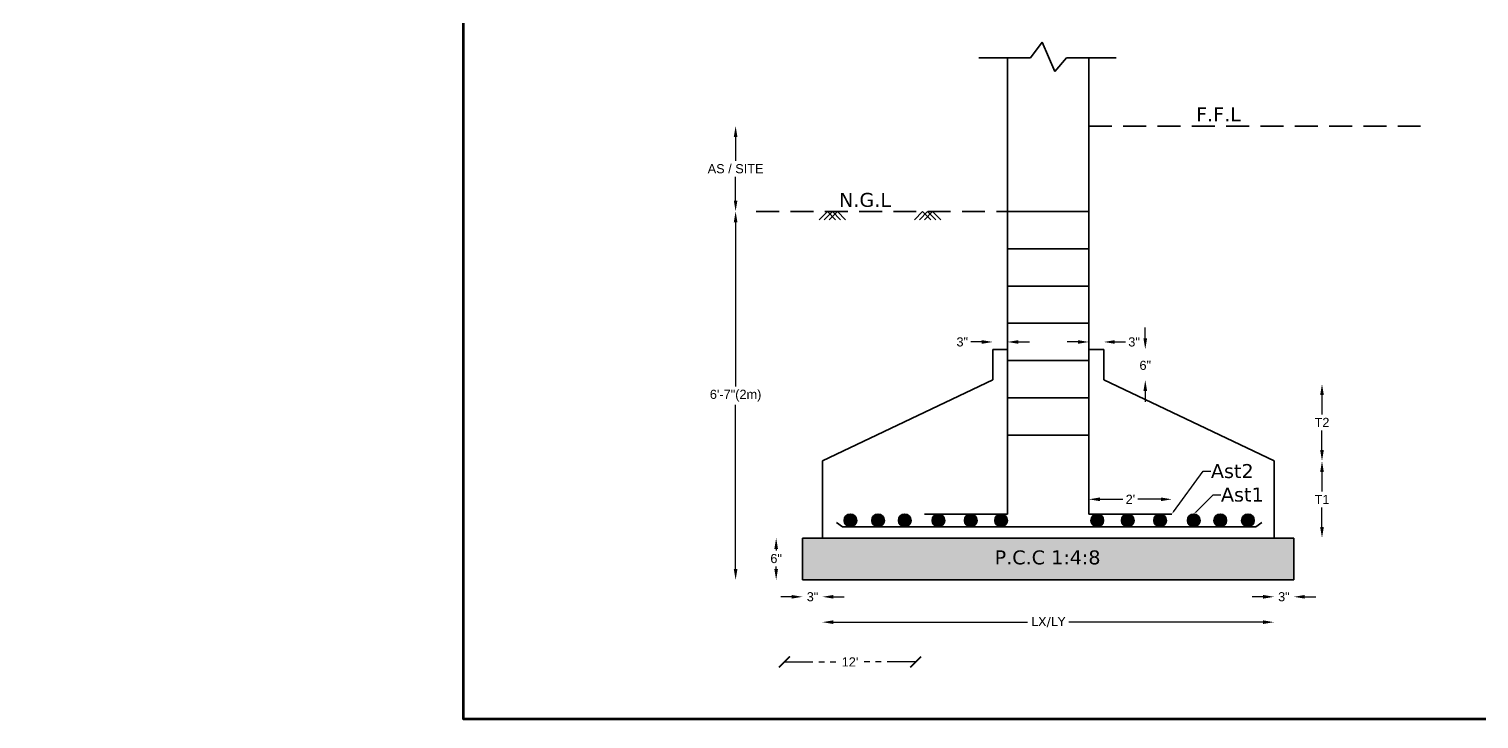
# Model space of a CAD drawing. Header units: feet. Extents: x -5357 to 123217, y -97269 to -8247.
# Drawn here: x 19810 to 21401, y -49561 to -48804 of the extents above; entities that cross this region are included whole.
import ezdxf
from ezdxf import colors
from ezdxf.entities.mleader import LeaderData, LeaderLine
from ezdxf.math import Vec2, Vec3

# ---------------------------------------------------------------- set-up
doc = ezdxf.new("R2010")
doc.units = ezdxf.units.FT
doc.header["$LTSCALE"] = 50.2
doc.header["$MEASUREMENT"] = 0
doc.header["$PDMODE"] = 3
doc.linetypes.add('DASHED', pattern=[0.75, 0.5, -0.25])
doc.linetypes.add('PHANTOM2', pattern=[1.25, 0.625, -0.125, 0.125, -0.125, 0.125, -0.125])
doc.layers.get('0').update_dxf_attribs({"lineweight": 35})
for name, color, linetype, lineweight in [('drg seal', 250, 'Continuous', 120), ('sTR fOOTING', 6, 'Continuous', 35), ('Str LBL', 3, 'Continuous', 35)]:
    doc.layers.add(name, color=color, linetype=linetype, lineweight=lineweight)
doc.layers.add('drg seal txt', color=7, linetype='Continuous')
doc.layers.add('Str grid', color=7, linetype='Continuous', true_color=0x17d337)
doc.styles.add('BOLD', font='arial.ttf')
doc.styles.get("Standard").update_dxf_attribs({"font": 'arial.ttf'})
doc.dimstyles.new('Copy of Standard', dxfattribs={"dimscale": 40, "dimtxt": 0.25, "dimasz": 0.3, "dimexe": 0.18, "dimexo": 5, "dimgap": 0.09, "dimtad": 0, "dimtih": 1, "dimtoh": 1, "dimdec": 0, "dimzin": 0, "dimdsep": 46, "dimlunit": 4, "dimtxsty": 'Standard', "dimcen": 0.2, "dimse1": 1, "dimse2": 1, "dimadec": 0, "dimazin": 0, "dimtfac": 1, "dimtdec": 0, "dimtofl": 0, "dimtmove": 0, "dimatfit": 3, "dimfxl": 1, "dimtolj": 1, "dimtzin": 0, "dimarcsym": 0})
pattern_1 = [(45, (-58427.90642, 38786.1874), (-0.1654629868, 0.1654629868), [])]
pattern_2 = [(45, (-58593.26183, 38786.1874), (-0.1654629868, 0.1654629868), [])]
pattern_3 = [(45, (-58496.77827, 38786.1874), (-0.1654629868, 0.1654629868), [])]
pattern_4 = [(45, (-58461.26852, 38786.1874), (-0.1654629868, 0.1654629868), [])]
pattern_5 = [(45, (-58533.68955, 38786.1874), (-0.1654629868, 0.1654629868), [])]
pattern_6 = [(45, (-58562.89166, 38786.1874), (-0.1654629868, 0.1654629868), [])]

# ---------------------------------------------------------------- blocks, each defined once
blk = doc.blocks.new('*D575')
at = {"layer": 'Defpoints', "color": 0, "linetype": 'Continuous', "transparency": 16777216}
for p in [(20680.5, -49362.2), (21176.1, -49362.2), (21176.1, -49454.4)]:
    blk.add_point(p, dxfattribs=at)
at = {"layer": 'sTR fOOTING', "color": 0, "linetype": 'Continuous', "lineweight": -2, "transparency": 16777216}
for p, q in [((20692.5, -49454.4), (20905.7, -49454.4)), ((21164.1, -49454.4), (20950.9, -49454.4))]:
    blk.add_line(p, q, dxfattribs=at)
at = {"layer": 'sTR fOOTING', "color": 0, "linetype": 'Continuous', "transparency": 16777216}
for points in [[(20692.5, -49452.4), (20692.5, -49456.4), (20680.5, -49454.4)], [(21164.1, -49452.4), (21164.1, -49456.4), (21176.1, -49454.4)]]:
    blk.add_solid(points, dxfattribs=at)
at = {"layer": 'sTR fOOTING', "color": 0, "linetype": 'Continuous', "transparency": 16777216, "insert": (20928.3, -49454.4), "char_height": 10, "attachment_point": 5}
blk.add_mtext('\\A1;{\\fVerdana|b0|i0|c0|p34;\\C0;LX/LY}', dxfattribs=at)
blk = doc.blocks.new('*D576')
at = {"layer": 'Defpoints', "color": 0, "linetype": 'Continuous', "transparency": 16777216}
for p in [(21176.1, -49362.2), (21197.8, -49362.2), (21197.8, -49426.6)]:
    blk.add_point(p, dxfattribs=at)
at = {"layer": 'sTR fOOTING', "color": 0, "linetype": 'Continuous', "lineweight": -2, "transparency": 16777216}
for p, q in [((21164.1, -49426.6), (21152.1, -49426.6)), ((21209.8, -49426.6), (21221.8, -49426.6))]:
    blk.add_line(p, q, dxfattribs=at)
at = {"layer": 'sTR fOOTING', "color": 0, "linetype": 'Continuous', "transparency": 16777216}
for points in [[(21164.1, -49424.6), (21164.1, -49428.6), (21176.1, -49426.6)], [(21209.8, -49424.6), (21209.8, -49428.6), (21197.8, -49426.6)]]:
    blk.add_solid(points, dxfattribs=at)
at = {"layer": 'sTR fOOTING', "color": 0, "linetype": 'Continuous', "transparency": 16777216, "insert": (21186.9, -49426.6), "char_height": 10, "attachment_point": 5, "style": 'BOLD'}
blk.add_mtext('\\A1;3"', dxfattribs=at)
blk = doc.blocks.new('*D577')
at = {"layer": 'Defpoints', "color": 0, "linetype": 'Continuous', "transparency": 16777216}
for p in [(20658.8, -49362.2), (20680.5, -49362.2), (20680.5, -49426.6)]:
    blk.add_point(p, dxfattribs=at)
at = {"layer": 'sTR fOOTING', "color": 0, "linetype": 'Continuous', "lineweight": -2, "transparency": 16777216}
for p, q in [((20646.8, -49426.6), (20634.8, -49426.6)), ((20692.5, -49426.6), (20704.5, -49426.6))]:
    blk.add_line(p, q, dxfattribs=at)
at = {"layer": 'sTR fOOTING', "color": 0, "linetype": 'Continuous', "transparency": 16777216}
for points in [[(20646.8, -49424.6), (20646.8, -49428.6), (20658.8, -49426.6)], [(20692.5, -49424.6), (20692.5, -49428.6), (20680.5, -49426.6)]]:
    blk.add_solid(points, dxfattribs=at)
at = {"layer": 'sTR fOOTING', "color": 0, "linetype": 'Continuous', "transparency": 16777216, "insert": (20669.7, -49426.6), "char_height": 10, "attachment_point": 5, "style": 'BOLD'}
blk.add_mtext('\\A1;3"', dxfattribs=at)
blk = doc.blocks.new('*D578')
at = {"layer": 'Defpoints', "color": 0, "linetype": 'Continuous', "transparency": 16777216}
for p in [(20629.8, -49362.2), (20658.8, -49362.2), (20658.8, -49408.1)]:
    blk.add_point(p, dxfattribs=at)
at = {"layer": 'sTR fOOTING', "color": 0, "linetype": 'Continuous', "lineweight": -2, "transparency": 16777216}
for p, q in [((20629.8, -49374.2), (20629.8, -49376)), ((20629.8, -49396.1), (20629.8, -49393.4))]:
    blk.add_line(p, q, dxfattribs=at)
at = {"layer": 'sTR fOOTING', "color": 0, "linetype": 'Continuous', "transparency": 16777216}
for points in [[(20627.8, -49374.2), (20631.8, -49374.2), (20629.8, -49362.2)], [(20627.8, -49396.1), (20631.8, -49396.1), (20629.8, -49408.1)]]:
    blk.add_solid(points, dxfattribs=at)
at = {"layer": 'sTR fOOTING', "color": 0, "linetype": 'Continuous', "transparency": 16777216, "insert": (20629.8, -49384.7), "char_height": 10, "attachment_point": 5, "style": 'BOLD'}
blk.add_mtext('\\A1;6"', dxfattribs=at)
blk = doc.blocks.new('*D579')
at = {"layer": 'Defpoints', "color": 0, "linetype": 'Continuous', "transparency": 16777216}
for p in [(20973, -49319.7), (20973, -49335.9), (21064, -49335.9)]:
    blk.add_point(p, dxfattribs=at)
at = {"layer": 'sTR fOOTING', "color": 0, "linetype": 'Continuous', "lineweight": -2, "transparency": 16777216}
for p, q in [((20985, -49319.7), (21010.2, -49319.7)), ((21052, -49319.7), (21026.8, -49319.7))]:
    blk.add_line(p, q, dxfattribs=at)
at = {"layer": 'sTR fOOTING', "color": 0, "linetype": 'Continuous', "transparency": 16777216}
for points in [[(20985, -49317.7), (20985, -49321.7), (20973, -49319.7)], [(21052, -49317.7), (21052, -49321.7), (21064, -49319.7)]]:
    blk.add_solid(points, dxfattribs=at)
at = {"layer": 'sTR fOOTING', "color": 0, "linetype": 'Continuous', "transparency": 16777216, "insert": (21018.5, -49319.7), "char_height": 10, "attachment_point": 5, "style": 'BOLD'}
blk.add_mtext("\\A1;2'", dxfattribs=at)
blk = doc.blocks.new('*D580')
at = {"layer": 'Defpoints', "color": 0, "linetype": 'Continuous', "transparency": 16777216}
for p in [(20973, -49155.3), (20989.2, -49147.2), (20989.2, -49155.3)]:
    blk.add_point(p, dxfattribs=at)
at = {"layer": 'sTR fOOTING', "color": 0, "linetype": 'Continuous', "lineweight": -2, "transparency": 16777216}
for p, q in [((20961, -49147.2), (20949, -49147.2)), ((21001.2, -49147.2), (21013.2, -49147.2))]:
    blk.add_line(p, q, dxfattribs=at)
at = {"layer": 'sTR fOOTING', "color": 0, "linetype": 'Continuous', "transparency": 16777216}
for points in [[(20961, -49145.2), (20961, -49149.2), (20973, -49147.2)], [(21001.2, -49145.2), (21001.2, -49149.2), (20989.2, -49147.2)]]:
    blk.add_solid(points, dxfattribs=at)
at = {"layer": 'sTR fOOTING', "color": 0, "linetype": 'Continuous', "transparency": 16777216, "insert": (21022.5, -49147.2), "char_height": 10, "attachment_point": 5, "style": 'BOLD'}
blk.add_mtext('\\A1;3"', dxfattribs=at)
blk = doc.blocks.new('*D581')
at = {"layer": 'Defpoints', "color": 0, "linetype": 'Continuous', "transparency": 16777216}
for p in [(20867.4, -49147.2), (20867.4, -49155.3), (20883.6, -49155.3)]:
    blk.add_point(p, dxfattribs=at)
at = {"layer": 'sTR fOOTING', "color": 0, "linetype": 'Continuous', "lineweight": -2, "transparency": 16777216}
for p, q in [((20855.4, -49147.2), (20843.4, -49147.2)), ((20895.6, -49147.2), (20907.6, -49147.2))]:
    blk.add_line(p, q, dxfattribs=at)
at = {"layer": 'sTR fOOTING', "color": 0, "linetype": 'Continuous', "transparency": 16777216}
for points in [[(20855.4, -49145.2), (20855.4, -49149.2), (20867.4, -49147.2)], [(20895.6, -49145.2), (20895.6, -49149.2), (20883.6, -49147.2)]]:
    blk.add_solid(points, dxfattribs=at)
at = {"layer": 'sTR fOOTING', "color": 0, "linetype": 'Continuous', "transparency": 16777216, "insert": (20834, -49147.2), "char_height": 10, "attachment_point": 5, "style": 'BOLD'}
blk.add_mtext('\\A1;3"', dxfattribs=at)
blk = doc.blocks.new('*D582')
at = {"layer": 'Defpoints', "color": 0, "linetype": 'Continuous', "transparency": 16777216}
for p in [(21176.1, -49277.7), (21228.7, -49277.7), (21176.1, -49362.2)]:
    blk.add_point(p, dxfattribs=at)
at = {"layer": 'sTR fOOTING', "color": 0, "linetype": 'Continuous', "lineweight": -2, "transparency": 16777216}
for p, q in [((21228.7, -49289.7), (21228.7, -49311.3)), ((21228.7, -49350.2), (21228.7, -49328.6))]:
    blk.add_line(p, q, dxfattribs=at)
at = {"layer": 'sTR fOOTING', "color": 0, "linetype": 'Continuous', "transparency": 16777216}
for points in [[(21226.7, -49289.7), (21230.7, -49289.7), (21228.7, -49277.7)], [(21226.7, -49350.2), (21230.7, -49350.2), (21228.7, -49362.2)]]:
    blk.add_solid(points, dxfattribs=at)
at = {"layer": 'sTR fOOTING', "color": 0, "linetype": 'Continuous', "transparency": 16777216, "insert": (21228.7, -49319.9), "char_height": 10, "attachment_point": 5, "style": 'BOLD'}
blk.add_mtext('\\A1;T1', dxfattribs=at)
blk = doc.blocks.new('*D583')
at = {"layer": 'Defpoints', "color": 0, "linetype": 'Continuous', "transparency": 16777216}
for p in [(21176.1, -49193.2), (21228.7, -49193.2), (21176.1, -49277.7)]:
    blk.add_point(p, dxfattribs=at)
at = {"layer": 'sTR fOOTING', "color": 0, "linetype": 'Continuous', "lineweight": -2, "transparency": 16777216}
for p, q in [((21228.7, -49205.2), (21228.7, -49226.8)), ((21228.7, -49265.7), (21228.7, -49244.1))]:
    blk.add_line(p, q, dxfattribs=at)
at = {"layer": 'sTR fOOTING', "color": 0, "linetype": 'Continuous', "transparency": 16777216}
for points in [[(21226.7, -49205.2), (21230.7, -49205.2), (21228.7, -49193.2)], [(21226.7, -49265.7), (21230.7, -49265.7), (21228.7, -49277.7)]]:
    blk.add_solid(points, dxfattribs=at)
at = {"layer": 'sTR fOOTING', "color": 0, "linetype": 'Continuous', "transparency": 16777216, "insert": (21228.7, -49235.4), "char_height": 10, "attachment_point": 5, "style": 'BOLD'}
blk.add_mtext('\\A1;T2', dxfattribs=at)
blk = doc.blocks.new('*D584')
at = {"layer": 'Defpoints', "color": 0, "linetype": 'Continuous', "transparency": 16777216}
for p in [(20989.2, -49155.3), (20989.2, -49188.8), (21034.8, -49188.8)]:
    blk.add_point(p, dxfattribs=at)
at = {"layer": 'sTR fOOTING', "color": 0, "linetype": 'Continuous', "lineweight": -2, "transparency": 16777216}
for p, q in [((21034.8, -49143.3), (21034.8, -49131.3)), ((21034.8, -49200.8), (21034.8, -49212.8))]:
    blk.add_line(p, q, dxfattribs=at)
at = {"layer": 'sTR fOOTING', "color": 0, "linetype": 'Continuous', "transparency": 16777216}
for points in [[(21032.8, -49143.3), (21036.8, -49143.3), (21034.8, -49155.3)], [(21032.8, -49200.8), (21036.8, -49200.8), (21034.8, -49188.8)]]:
    blk.add_solid(points, dxfattribs=at)
at = {"layer": 'sTR fOOTING', "color": 0, "linetype": 'Continuous', "transparency": 16777216, "insert": (21034.8, -49172.9), "char_height": 10, "attachment_point": 5}
blk.add_mtext('\\A1;6"', dxfattribs=at)
blk = doc.blocks.new('*D585')
at = {"layer": 'Defpoints', "color": 0, "linetype": 'Continuous', "transparency": 16777216}
for p in [(20585.3, -49004.1), (20658.8, -49004.1), (20658.8, -49408.1)]:
    blk.add_point(p, dxfattribs=at)
at = {"layer": 'sTR fOOTING', "color": 0, "linetype": 'Continuous', "lineweight": -2, "transparency": 16777216}
for p, q in [((20585.3, -49016.1), (20585.3, -49195.9)), ((20585.3, -49396.1), (20585.3, -49216.2))]:
    blk.add_line(p, q, dxfattribs=at)
at = {"layer": 'sTR fOOTING', "color": 0, "linetype": 'Continuous', "transparency": 16777216}
for points in [[(20583.3, -49016.1), (20587.3, -49016.1), (20585.3, -49004.1)], [(20583.3, -49396.1), (20587.3, -49396.1), (20585.3, -49408.1)]]:
    blk.add_solid(points, dxfattribs=at)
at = {"layer": 'sTR fOOTING', "color": 0, "linetype": 'Continuous', "transparency": 16777216, "insert": (20585.3, -49206.1), "char_height": 10, "attachment_point": 5, "style": 'BOLD'}
blk.add_mtext('\\A1;6\'-7"(2m)', dxfattribs=at)
blk = doc.blocks.new('*D586')
at = {"layer": 'Defpoints', "color": 0, "linetype": 'Continuous', "transparency": 16777216}
for p in [(20585.3, -48910.4), (20973, -48910.4), (20607.9, -49004.1)]:
    blk.add_point(p, dxfattribs=at)
at = {"layer": 'sTR fOOTING', "color": 0, "linetype": 'Continuous', "lineweight": -2, "transparency": 16777216}
for p, q in [((20585.3, -48922.4), (20585.3, -48948.5)), ((20585.3, -48992.1), (20585.3, -48966))]:
    blk.add_line(p, q, dxfattribs=at)
at = {"layer": 'sTR fOOTING', "color": 0, "linetype": 'Continuous', "transparency": 16777216}
for points in [[(20583.3, -48922.4), (20587.3, -48922.4), (20585.3, -48910.4)], [(20583.3, -48992.1), (20587.3, -48992.1), (20585.3, -49004.1)]]:
    blk.add_solid(points, dxfattribs=at)
at = {"layer": 'sTR fOOTING', "color": 0, "linetype": 'Continuous', "transparency": 16777216, "insert": (20585.3, -48957.3), "char_height": 10, "attachment_point": 5}
blk.add_mtext('\\A1;AS / SITE', dxfattribs=at)
blk = doc.blocks.new('_ArchTick')
at = {"color": 0, "linetype": 'ByBlock', "const_width": 0.15}
blk.add_lwpolyline([(-0.5, -0.5), (0.5, 0.5)], dxfattribs=at)
blk = doc.blocks.new('*D656')
at = {"layer": 'Defpoints', "color": 0, "linetype": 'PHANTOM2', "transparency": 16777216}
for p in [(20638.8, -49498), (20782.8, -49498), (20782.8, -49498)]:
    blk.add_point(p, dxfattribs=at)
at = {"layer": 'Str grid', "color": 0, "linetype": 'PHANTOM2', "lineweight": -2, "transparency": 16777216}
for p, q in [((20638.8, -49498), (20699.2, -49498)), ((20782.8, -49498), (20722.4, -49498))]:
    blk.add_line(p, q, dxfattribs=at)
at = {"layer": 'Str grid', "color": 0, "linetype": 'PHANTOM2', "lineweight": -2, "transparency": 16777216, "xscale": 12, "yscale": 12, "zscale": 12, "rotation": 180}
blk.add_blockref('_ArchTick', (20638.8, -49498), dxfattribs=at)
at = {"layer": 'Str grid', "color": 0, "linetype": 'PHANTOM2', "lineweight": -2, "transparency": 16777216, "xscale": 12, "yscale": 12, "zscale": 12}
blk.add_blockref('_ArchTick', (20782.8, -49498), dxfattribs=at)
at = {"layer": 'Str grid', "color": 0, "linetype": 'PHANTOM2', "transparency": 16777216, "insert": (20710.8, -49498), "char_height": 10, "attachment_point": 5}
blk.add_mtext("\\A1;12'", dxfattribs=at)
blk = doc.blocks.new('*D657')
at = {"layer": 'Defpoints', "color": 0, "linetype": 'PHANTOM2', "transparency": 16777216}
for p in [(20782.8, -47804.6), (20926.8, -47804.6), (20926.8, -49498)]:
    blk.add_point(p, dxfattribs=at)
at = {"layer": 'Str grid', "color": 0, "linetype": 'PHANTOM2', "lineweight": -2, "transparency": 16777216}
for p, q in [((20782.8, -47804.6), (20843.2, -47804.6)), ((20926.8, -47804.6), (20866.4, -47804.6))]:
    blk.add_line(p, q, dxfattribs=at)
at = {"layer": 'Str grid', "color": 0, "linetype": 'PHANTOM2', "lineweight": -2, "transparency": 16777216, "xscale": 12, "yscale": 12, "zscale": 12, "rotation": 180}
blk.add_blockref('_ArchTick', (20782.8, -47804.6), dxfattribs=at)
at = {"layer": 'Str grid', "color": 0, "linetype": 'PHANTOM2', "lineweight": -2, "transparency": 16777216, "xscale": 12, "yscale": 12, "zscale": 12}
blk.add_blockref('_ArchTick', (20926.8, -47804.6), dxfattribs=at)
at = {"layer": 'Str grid', "color": 0, "linetype": 'PHANTOM2', "transparency": 16777216, "insert": (20854.8, -47804.6), "char_height": 10, "attachment_point": 5}
blk.add_mtext("\\A1;12'", dxfattribs=at)
blk = doc.blocks.new('*D658')
at = {"layer": 'Defpoints', "color": 0, "linetype": 'PHANTOM2', "transparency": 16777216}
for p in [(20926.8, -47804.6), (21070.8, -47804.6), (21070.8, -49498)]:
    blk.add_point(p, dxfattribs=at)
at = {"layer": 'Str grid', "color": 0, "linetype": 'PHANTOM2', "lineweight": -2, "transparency": 16777216}
for p, q in [((20926.8, -47804.6), (20987.2, -47804.6)), ((21070.8, -47804.6), (21010.4, -47804.6))]:
    blk.add_line(p, q, dxfattribs=at)
at = {"layer": 'Str grid', "color": 0, "linetype": 'PHANTOM2', "lineweight": -2, "transparency": 16777216, "xscale": 12, "yscale": 12, "zscale": 12, "rotation": 180}
blk.add_blockref('_ArchTick', (20926.8, -47804.6), dxfattribs=at)
at = {"layer": 'Str grid', "color": 0, "linetype": 'PHANTOM2', "lineweight": -2, "transparency": 16777216, "xscale": 12, "yscale": 12, "zscale": 12}
blk.add_blockref('_ArchTick', (21070.8, -47804.6), dxfattribs=at)
at = {"layer": 'Str grid', "color": 0, "linetype": 'PHANTOM2', "transparency": 16777216, "insert": (20998.8, -47804.6), "char_height": 10, "attachment_point": 5}
blk.add_mtext("\\A1;12'", dxfattribs=at)
blk = doc.blocks.new('*D659')
at = {"layer": 'Defpoints', "color": 0, "linetype": 'PHANTOM2', "transparency": 16777216}
for p in [(21070.8, -47804.6), (21214.8, -47804.6), (21214.8, -49498)]:
    blk.add_point(p, dxfattribs=at)
at = {"layer": 'Str grid', "color": 0, "linetype": 'PHANTOM2', "lineweight": -2, "transparency": 16777216}
for p, q in [((21070.8, -47804.6), (21131.2, -47804.6)), ((21214.8, -47804.6), (21154.4, -47804.6))]:
    blk.add_line(p, q, dxfattribs=at)
at = {"layer": 'Str grid', "color": 0, "linetype": 'PHANTOM2', "lineweight": -2, "transparency": 16777216, "xscale": 12, "yscale": 12, "zscale": 12, "rotation": 180}
blk.add_blockref('_ArchTick', (21070.8, -47804.6), dxfattribs=at)
at = {"layer": 'Str grid', "color": 0, "linetype": 'PHANTOM2', "lineweight": -2, "transparency": 16777216, "xscale": 12, "yscale": 12, "zscale": 12}
blk.add_blockref('_ArchTick', (21214.8, -47804.6), dxfattribs=at)
at = {"layer": 'Str grid', "color": 0, "linetype": 'PHANTOM2', "transparency": 16777216, "insert": (21142.8, -47804.6), "char_height": 10, "attachment_point": 5}
blk.add_mtext("\\A1;12'", dxfattribs=at)
blk = doc.blocks.new('*D660')
at = {"layer": 'Defpoints', "color": 0, "linetype": 'PHANTOM2', "transparency": 16777216}
for p in [(21214.8, -47804.6), (21358.8, -47804.6), (21358.8, -49498)]:
    blk.add_point(p, dxfattribs=at)
at = {"layer": 'Str grid', "color": 0, "linetype": 'PHANTOM2', "lineweight": -2, "transparency": 16777216}
for p, q in [((21214.8, -47804.6), (21275.2, -47804.6)), ((21358.8, -47804.6), (21298.4, -47804.6))]:
    blk.add_line(p, q, dxfattribs=at)
at = {"layer": 'Str grid', "color": 0, "linetype": 'PHANTOM2', "lineweight": -2, "transparency": 16777216, "xscale": 12, "yscale": 12, "zscale": 12, "rotation": 180}
blk.add_blockref('_ArchTick', (21214.8, -47804.6), dxfattribs=at)
at = {"layer": 'Str grid', "color": 0, "linetype": 'PHANTOM2', "lineweight": -2, "transparency": 16777216, "xscale": 12, "yscale": 12, "zscale": 12}
blk.add_blockref('_ArchTick', (21358.8, -47804.6), dxfattribs=at)
at = {"layer": 'Str grid', "color": 0, "linetype": 'PHANTOM2', "transparency": 16777216, "insert": (21286.8, -47804.6), "char_height": 10, "attachment_point": 5}
blk.add_mtext("\\A1;12'", dxfattribs=at)
blk = doc.blocks.new('*D661')
at = {"layer": 'Defpoints', "color": 0, "linetype": 'PHANTOM2', "transparency": 16777216}
for p in [(21358.8, -47804.6), (21502.8, -47804.6), (21502.8, -49498)]:
    blk.add_point(p, dxfattribs=at)
at = {"layer": 'Str grid', "color": 0, "linetype": 'PHANTOM2', "lineweight": -2, "transparency": 16777216}
for p, q in [((21358.8, -47804.6), (21419.2, -47804.6)), ((21502.8, -47804.6), (21442.4, -47804.6))]:
    blk.add_line(p, q, dxfattribs=at)
at = {"layer": 'Str grid', "color": 0, "linetype": 'PHANTOM2', "lineweight": -2, "transparency": 16777216, "xscale": 12, "yscale": 12, "zscale": 12, "rotation": 180}
blk.add_blockref('_ArchTick', (21358.8, -47804.6), dxfattribs=at)
at = {"layer": 'Str grid', "color": 0, "linetype": 'PHANTOM2', "lineweight": -2, "transparency": 16777216, "xscale": 12, "yscale": 12, "zscale": 12}
blk.add_blockref('_ArchTick', (21502.8, -47804.6), dxfattribs=at)
at = {"layer": 'Str grid', "color": 0, "linetype": 'PHANTOM2', "transparency": 16777216, "insert": (21430.8, -47804.6), "char_height": 10, "attachment_point": 5}
blk.add_mtext("\\A1;12'", dxfattribs=at)
blk = doc.blocks.new('*D1094')
at = {"layer": 'Defpoints', "color": 0, "linetype": 'PHANTOM2', "ltscale": 150, "transparency": 16777216}
for p in [(16403.4, -49286.4), (42253.6, -49286.4), (16403.4, -49523.4)]:
    blk.add_point(p, dxfattribs=at)
at = {"layer": 'Str grid', "color": 0, "linetype": 'PHANTOM2', "lineweight": -2, "ltscale": 150, "transparency": 16777216}
for p, q in [((16403.4, -49286.4), (16403.4, -49396.2)), ((16403.4, -49523.4), (16403.4, -49413.6))]:
    blk.add_line(p, q, dxfattribs=at)
at = {"layer": 'Str grid', "color": 0, "linetype": 'PHANTOM2', "lineweight": -2, "ltscale": 150, "transparency": 16777216, "xscale": 12, "yscale": 12, "zscale": 12}
for p, rotation in [((16403.4, -49286.4), 90), ((16403.4, -49523.4), 270)]:
    blk.add_blockref('_ArchTick', p, dxfattribs=dict(at, rotation=rotation))
at = {"layer": 'Str grid', "color": 0, "linetype": 'PHANTOM2', "ltscale": 150, "transparency": 16777216, "insert": (16403.4, -49404.9), "char_height": 10, "attachment_point": 5}
blk.add_mtext('\\A1;19\'-9"', dxfattribs=at)
blk = doc.blocks.new('*D1095')
at = {"layer": 'Defpoints', "color": 0, "linetype": 'PHANTOM2', "ltscale": 150, "transparency": 16777216}
for p in [(42253.6, -49211.4), (16403.4, -49286.4), (42253.6, -49286.4)]:
    blk.add_point(p, dxfattribs=at)
at = {"layer": 'Str LBL', "color": 0, "linetype": 'PHANTOM2', "lineweight": -2, "ltscale": 150, "transparency": 16777216}
for p, q in [((42253.6, -49211.4), (42253.6, -49240.2)), ((42253.6, -49286.4), (42253.6, -49257.6))]:
    blk.add_line(p, q, dxfattribs=at)
at = {"layer": 'Str LBL', "color": 0, "linetype": 'PHANTOM2', "lineweight": -2, "ltscale": 150, "transparency": 16777216, "xscale": 12, "yscale": 12, "zscale": 12}
for p, rotation in [((42253.6, -49211.4), 90), ((42253.6, -49286.4), 270)]:
    blk.add_blockref('_ArchTick', p, dxfattribs=dict(at, rotation=rotation))
at = {"layer": 'Str LBL', "color": 0, "linetype": 'PHANTOM2', "lineweight": 20, "ltscale": 150, "transparency": 16777216, "insert": (42253.6, -49248.9), "char_height": 10, "attachment_point": 5}
blk.add_mtext('\\A1;6\'-3"', dxfattribs=at)
blk = doc.blocks.new('*D1180')
at = {"layer": 'Defpoints', "color": 0, "linetype": 'PHANTOM2', "ltscale": 150, "transparency": 16777216}
for p in [(16403.4, -49211.4), (42253.6, -49211.4), (16403.4, -49286.4)]:
    blk.add_point(p, dxfattribs=at)
at = {"layer": 'Str grid', "color": 0, "linetype": 'PHANTOM2', "lineweight": -2, "ltscale": 150, "transparency": 16777216}
for p, q in [((16403.4, -49211.4), (16403.4, -49240.2)), ((16403.4, -49286.4), (16403.4, -49257.6))]:
    blk.add_line(p, q, dxfattribs=at)
at = {"layer": 'Str grid', "color": 0, "linetype": 'PHANTOM2', "lineweight": -2, "ltscale": 150, "transparency": 16777216, "xscale": 12, "yscale": 12, "zscale": 12}
for p, rotation in [((16403.4, -49211.4), 90), ((16403.4, -49286.4), 270)]:
    blk.add_blockref('_ArchTick', p, dxfattribs=dict(at, rotation=rotation))
at = {"layer": 'Str grid', "color": 0, "linetype": 'PHANTOM2', "ltscale": 150, "transparency": 16777216, "insert": (16403.4, -49248.9), "char_height": 10, "attachment_point": 5}
blk.add_mtext('\\A1;6\'-3"', dxfattribs=at)
blk = doc.blocks.new('*D1183')
at = {"layer": 'Defpoints', "color": 0, "linetype": 'PHANTOM2', "transparency": 16777216}
for p in [(20638.8, -47804.6), (20782.8, -47804.6), (20782.8, -49498)]:
    blk.add_point(p, dxfattribs=at)
at = {"layer": 'Str grid', "color": 0, "linetype": 'PHANTOM2', "lineweight": -2, "transparency": 16777216}
for p, q in [((20638.8, -47804.6), (20699.2, -47804.6)), ((20782.8, -47804.6), (20722.4, -47804.6))]:
    blk.add_line(p, q, dxfattribs=at)
at = {"layer": 'Str grid', "color": 0, "linetype": 'PHANTOM2', "lineweight": -2, "transparency": 16777216, "xscale": 12, "yscale": 12, "zscale": 12, "rotation": 180}
blk.add_blockref('_ArchTick', (20638.8, -47804.6), dxfattribs=at)
at = {"layer": 'Str grid', "color": 0, "linetype": 'PHANTOM2', "lineweight": -2, "transparency": 16777216, "xscale": 12, "yscale": 12, "zscale": 12}
blk.add_blockref('_ArchTick', (20782.8, -47804.6), dxfattribs=at)
at = {"layer": 'Str grid', "color": 0, "linetype": 'PHANTOM2', "transparency": 16777216, "insert": (20710.8, -47804.6), "char_height": 10, "attachment_point": 5}
blk.add_mtext("\\A1;12'", dxfattribs=at)

msp = doc.modelspace()

# ---------------------------------------------------------------- hatches: boundary and pattern name
at = {"layer": 'sTR fOOTING', "linetype": 'Continuous', "transparency": 33554687}
h = msp.add_hatch(dxfattribs=at)
h.set_pattern_fill('ANSI31', color=256, scale=1.872)
h.set_pattern_definition(pattern_2)
h.paths.add_polyline_path([(20718.22035, -49342.8262, 1), (20704.32581, -49342.8262, 1)])
h = msp.add_hatch(dxfattribs=at)
h.set_pattern_fill('ANSI31', color=256, scale=1.872)
h.set_pattern_definition(pattern_6)
h.paths.add_polyline_path([(20748.59053, -49342.8262, 1), (20734.69599, -49342.8262, 1)])
h = msp.add_hatch(dxfattribs=at)
h.set_pattern_fill('ANSI31', color=256, scale=1.872)
h.set_pattern_definition(pattern_5)
h.paths.add_polyline_path([(20777.79263, -49342.8262, 1), (20763.89809, -49342.8262, 1)])
h = msp.add_hatch(dxfattribs=at)
h.set_pattern_fill('ANSI31', color=256, scale=1.872)
h.set_pattern_definition(pattern_3)
h.paths.add_polyline_path([(20814.70391, -49342.8262, 1), (20800.80937, -49342.8262, 1)])
h = msp.add_hatch(dxfattribs=at)
h.set_pattern_fill('ANSI31', color=256, scale=1.872)
h.set_pattern_definition(pattern_4)
h.paths.add_polyline_path([(20850.21367, -49342.8262, 1), (20836.31912, -49342.8262, 1)])
h = msp.add_hatch(dxfattribs=at)
h.set_pattern_fill('ANSI31', color=256, scale=1.872)
h.set_pattern_definition(pattern_1)
h.paths.add_polyline_path([(20883.57576, -49342.8262, 1), (20869.68122, -49342.8262, 1)])
h = msp.add_hatch(dxfattribs=at)
h.set_pattern_fill('ANSI31', color=256, scale=1.872)
h.set_pattern_definition(pattern_1)
h.paths.add_polyline_path([(20989.06395, -49342.8262, 1), (20975.16941, -49342.8262, 1)])
h = msp.add_hatch(dxfattribs=at)
h.set_pattern_fill('ANSI31', color=256, scale=1.872)
h.set_pattern_definition(pattern_4)
h.paths.add_polyline_path([(21022.42605, -49342.8262, 1), (21008.53151, -49342.8262, 1)])
h = msp.add_hatch(dxfattribs=at)
h.set_pattern_fill('ANSI31', color=256, scale=1.872)
h.set_pattern_definition(pattern_3)
h.paths.add_polyline_path([(21057.9358, -49342.8262, 1), (21044.04126, -49342.8262, 1)])
h = msp.add_hatch(dxfattribs=at)
h.set_pattern_fill('ANSI31', color=256, scale=1.872)
h.set_pattern_definition(pattern_5)
h.paths.add_polyline_path([(21094.84708, -49342.8262, 1), (21080.95254, -49342.8262, 1)])
h = msp.add_hatch(dxfattribs=at)
h.set_pattern_fill('ANSI31', color=256, scale=1.872)
h.set_pattern_definition(pattern_6)
h.paths.add_polyline_path([(21124.04919, -49342.8262, 1), (21110.15465, -49342.8262, 1)])
h = msp.add_hatch(dxfattribs=at)
h.set_pattern_fill('ANSI31', color=256, scale=1.872)
h.set_pattern_definition(pattern_2)
h.paths.add_polyline_path([(21154.41936, -49342.8262, 1), (21140.52482, -49342.8262, 1)])
h = msp.add_hatch(dxfattribs=at)
h.set_pattern_fill('AR-CONC', color=256, scale=1.872)
h.set_pattern_definition([(50, (-58420.959, 38786.187), (13.4271106, -1.17472), [1.404, -15.444]), (355, (-58420.959, 38786.187), (-2.597425, 14.0810367), [1.1232, -12.3552]), (100.451444, (-58419.84, 38786.09), (10.8296856, 12.9063166), [1.1932164, -13.1253803]), (46.1842, (-58420.959, 38789.931), (19.9787577, -3.098521), [2.106, -23.166]), (96.635635, (-58419.294, 38789.673), (17.4968716, 18.2355002), [1.7898256, -19.6880816]), (351.184164, (-58420.96, 38789.931), (17.4968716, 18.2355002), [1.6848, -18.5328]), (21, (-58419.087, 38788.995), (11.1741, -7.5370256), [1.404, -15.444]), (326, (-58419.087, 38788.995), (4.554863, 13.5748088), [1.1232, -12.3552]), (71.451445, (-58418.156, 38788.367), (15.7289629, 6.0377832), [1.1932164, -13.1253803]), (37.5, (-58420.959, 38786.1874), (0.2276325, 6.23177294), [0, -12.20544, 0, -12.5424, 0, -12.402]), (7.5, (-58420.959, 38786.1874), (4.92466174, 7.38338725), [0, -7.15104, 0, -11.92464, 0, -4.7268]), (327.5, (-58425.1337, 38786.1874), (9.993156, -0.4222272), [0, -4.68, 0, -14.6016, 0, -19.3752]), (317.5, (-58427.006, 38786.187), (10.9172451, 1.8739653), [0, -6.084, 0, -9.69696, 0, -13.7592])])
h.paths.add_polyline_path([(20658.77868, -49362.1983), (20658.77868, -49408.07219), (21197.80787, -49408.07219), (21197.80787, -49362.1983)])
h.paths.add_polyline_path([(20863.62857, -49399.62215), (20995.31236, -49399.62215), (20995.31236, -49366.3968), (20863.62857, -49366.3968)], flags=24)

# ---------------------------------------------------------------- linework, layer by layer
at = {"layer": 'drg seal', "lineweight": 70}
msp.add_lwpolyline([(22789.8529, -49560.54126), (22789.8529, -47667.2), (20286.4, -47667.2), (20286.4, -49560.54126), (22789.51205, -49560.54126)], dxfattribs=at)
at = {"layer": 'sTR fOOTING', "linetype": 'Continuous'}
for p, q in [((20908.8326, -48835.85718), (20921.527, -48818.32814)), ((20921.527, -48818.32814), (20935.44697, -48850.77086)), ((20852.31381, -48835.85718), (20908.8326, -48835.85718)), ((20883.57576, -49335.87893), (20883.57576, -48835.85718)), ((20935.44697, -48850.77086), (20948.20697, -48835.85718)), ((20948.20697, -48835.85718), (21002.72688, -48835.85718)), ((20973.01078, -49335.87893), (20973.01078, -48835.85718)), ((20686.03689, -49004.09033), (20677.04543, -49013.31083)), ((20691.50814, -49004.09033), (20682.51667, -49013.31083)), ((20686.03689, -49004.09033), (20695.02836, -49013.31083)), ((20696.97939, -49004.09033), (20687.98792, -49013.31083)), ((20691.50814, -49004.09033), (20700.49961, -49013.31083)), ((20696.97939, -49004.09033), (20705.97086, -49013.31083)), ((20790.44399, -49004.09033), (20781.45252, -49013.31083)), ((20795.91524, -49004.09033), (20786.92377, -49013.31083)), ((20790.44399, -49004.09033), (20799.43545, -49013.31083)), ((20801.38648, -49004.09033), (20792.39502, -49013.31083)), ((20795.91524, -49004.09033), (20804.9067, -49013.31083)), ((20801.38648, -49004.09033), (20810.37795, -49013.31083)), ((20973.01078, -49004.09033), (20883.57576, -49004.09033)), ((20973.01078, -49044.97919), (20883.57576, -49044.97919)), ((20973.01078, -49085.86806), (20883.57576, -49085.86806)), ((20973.01078, -49126.75692), (20883.57576, -49126.75692)), ((20883.57576, -49155.33255), (20867.3868, -49155.33255)), ((20867.3868, -49155.33255), (20867.3868, -49188.81797)), ((20973.01078, -49155.33255), (20989.19974, -49155.33255)), ((20989.19974, -49155.33255), (20989.19974, -49188.81797)), ((20973.01078, -49167.64579), (20883.57576, -49167.64579)), ((20680.53323, -49277.69408), (20867.3868, -49188.81797)), ((21176.05331, -49277.69408), (20989.19974, -49188.81797)), ((20973.01078, -49208.53465), (20883.57576, -49208.53465)), ((20973.01078, -49249.42352), (20883.57576, -49249.42352)), ((20680.53323, -49362.1983), (20680.53323, -49277.69408)), ((21176.05331, -49362.1983), (21176.05331, -49277.69408)), ((20792.625, -49335.87893), (20883.57576, -49335.87893)), ((21063.96154, -49335.87893), (20973.01078, -49335.87893)), ((20702.72152, -49349.77348), (20695.99905, -49345.17525)), ((20702.72152, -49349.77348), (21156.02365, -49349.77348)), ((21156.02365, -49349.77348), (21162.74612, -49345.17525)), ((20658.77868, -49362.1983), (21197.80787, -49362.1983)), ((20658.77868, -49408.07219), (20658.77868, -49362.1983)), ((21197.80787, -49362.1983), (21197.80787, -49408.07219)), ((20658.77868, -49408.07219), (21197.80787, -49408.07219))]:
    msp.add_line(p, q, dxfattribs=at)
at = {"layer": 'sTR fOOTING', "linetype": 'DASHED'}
for p, q in [((20973.01078, -48910.44477), (21338.14436, -48910.44477)), ((20607.8772, -49004.09033), (20883.57576, -49004.09033))]:
    msp.add_line(p, q, dxfattribs=at)
at = {"layer": 'sTR fOOTING', "linetype": 'Continuous'}
for centre in [(20711.27308, -49342.8262), (20741.64326, -49342.8262), (20770.84536, -49342.8262), (20807.75664, -49342.8262), (20843.2664, -49342.8262), (20876.62849, -49342.8262), (20982.11668, -49342.8262), (21015.47878, -49342.8262), (21050.98853, -49342.8262), (21087.89981, -49342.8262), (21117.10192, -49342.8262), (21147.47209, -49342.8262)]:
    msp.add_circle(centre, 6.94727, dxfattribs=at)

# ---------------------------------------------------------------- texts
at = {"layer": 'drg seal txt', "lineweight": 53, "char_height": 15.3, "attachment_point": 1}
for s, insert in [('{\\fVerdana|b0|i0|c0|p34;F.F.L}', (21090.55169, -48889.94037)), ('{\\fVerdana|b0|i0|c0|p34;N.G.L}', (20698.792, -48983.77189)), ('{\\fVerdana|b0|i0|c0|p34;P.C.C 1:4:8}', (20869.50864, -49375.72939))]:
    msp.add_mtext(s, dxfattribs=dict(at, insert=insert))

# ---------------------------------------------------------------- dimensions: what is measured, and where the dimension line sits
at = {"layer": 'sTR fOOTING', "linetype": 'Continuous'}
dim = msp.add_linear_dim(base=(20585.31614, -48910.44477), p1=(20607.8772, -49004.09033), p2=(20973.01078, -48910.44477), angle=90, text='AS / SITE', dimstyle='Copy of Standard', dxfattribs=at)
dim.commit()
dim.dimension.update_dxf_attribs({"geometry": '*D586', "text_midpoint": (20585.31614, -48957.26755)})
for base, p1, p2, angle, text, picture, middle in [((20585.31614, -49004.09033), (20658.77868, -49408.07219), (20658.77868, -49004.09033), 90, '6\'-7"(2m)', '*D585', (20585.31614, -49206.08126)), ((20867.3868, -49147.16086), (20883.57576, -49155.33255), (20867.3868, -49155.33255), 180, '3"', '*D581', (20834.04328, -49147.16086))]:
    dim = msp.add_linear_dim(base=base, p1=p1, p2=p2, angle=angle, text=text, dimstyle='Copy of Standard', override={"dimtxsty": 'BOLD'}, dxfattribs=at)
    dim.commit()
    dim.dimension.update_dxf_attribs({"geometry": picture, "text_midpoint": middle})
for base, p1, p2, text, picture, middle in [((20989.19974, -49147.16086), (20973.01078, -49155.33255), (20989.19974, -49155.33255), '3"', '*D580', (21022.54326, -49147.16086)), ((20973.01078, -49319.67896), (21063.96154, -49335.87893), (20973.01078, -49335.87893), "2'", '*D579', (21018.48616, -49319.67896))]:
    dim = msp.add_linear_dim(base=base, p1=p1, p2=p2, text=text, dimstyle='Copy of Standard', override={"dimtxsty": 'BOLD'}, dxfattribs=at)
    dim.commit()
    dim.dimension.update_dxf_attribs({"geometry": picture, "text_midpoint": middle})
dim = msp.add_linear_dim(base=(21034.75691, -49188.81797), p1=(20989.19974, -49155.33255), p2=(20989.19974, -49188.81797), angle=90, text='6"', dimstyle='Copy of Standard', dxfattribs=at)
dim.commit()
dim.dimension.update_dxf_attribs({"geometry": '*D584', "text_midpoint": (21034.75691, -49172.86049), "dimtype": 160})
for base, p1, p2, text, picture, middle in [((21228.73873, -49193.18987), (21176.05331, -49277.69408), (21176.05331, -49193.18987), 'T2', '*D583', (21228.73873, -49235.44198)), ((21228.73873, -49277.69408), (21176.05331, -49362.1983), (21176.05331, -49277.69408), 'T1', '*D582', (21228.73873, -49319.94619)), ((20629.76009, -49362.1983), (20658.77868, -49408.07219), (20658.77868, -49362.1983), '6"', '*D578', (20629.76009, -49384.72091))]:
    dim = msp.add_linear_dim(base=base, p1=p1, p2=p2, angle=90, text=text, dimstyle='Copy of Standard', override={"dimtxsty": 'BOLD'}, dxfattribs=at)
    dim.commit()
    dim.dimension.update_dxf_attribs({"geometry": picture, "text_midpoint": middle, "dimtype": 160})
for base, p1, p2, picture, middle in [((20680.53323, -49426.64838), (20658.77868, -49362.1983), (20680.53323, -49362.1983), '*D577', (20669.65596, -49426.64838)), ((21197.80787, -49426.64838), (21176.05331, -49362.1983), (21197.80787, -49362.1983), '*D576', (21186.93059, -49426.64838))]:
    dim = msp.add_linear_dim(base=base, p1=p1, p2=p2, text='3"', dimstyle='Copy of Standard', override={"dimtxsty": 'BOLD'}, dxfattribs=at)
    dim.commit()
    dim.dimension.update_dxf_attribs({"geometry": picture, "text_midpoint": middle, "dimtype": 160})
dim = msp.add_linear_dim(base=(21176.05331, -49454.43807), p1=(20680.53323, -49362.1983), p2=(21176.05331, -49362.1983), text='{\\fVerdana|b0|i0|c0|p34;\\C0;LX/LY}', dimstyle='Copy of Standard', dxfattribs=at)
dim.commit()
dim.dimension.update_dxf_attribs({"geometry": '*D575', "text_midpoint": (20928.29327, -49454.43807)})
at = {"layer": 'Str grid', "color": 0, "linetype": 'PHANTOM2'}
for base, p1, p2, picture, middle in [((20782.79456, -47804.64632), (20638.79456, -47804.64632), (20782.79456, -49498.01718), '*D1183', (20710.79456, -47804.64632)), ((20926.79456, -47804.64632), (20782.79456, -47804.64632), (20926.79456, -49498.01718), '*D657', (20854.79456, -47804.64632)), ((21070.79456, -47804.64632), (20926.79456, -47804.64632), (21070.79456, -49498.01718), '*D658', (20998.79456, -47804.64632)), ((21214.79456, -47804.64632), (21070.79456, -47804.64632), (21214.79456, -49498.01718), '*D659', (21142.79456, -47804.64632)), ((21358.79456, -47804.64632), (21214.79456, -47804.64632), (21358.79456, -49498.01718), '*D660', (21286.79456, -47804.64632)), ((21502.79456, -47804.64632), (21358.79456, -47804.64632), (21502.79456, -49498.01718), '*D661', (21430.79456, -47804.64632)), ((20782.79456, -49498.01718), (20638.79456, -49498.01718), (20782.79456, -49498.01718), '*D656', (20710.79456, -49498.01718))]:
    dim = msp.add_linear_dim(base=base, p1=p1, p2=p2, dimstyle='Copy of Standard', override={"dimblk": 'ArchTick'}, dxfattribs=at)
    dim.commit()
    dim.dimension.update_dxf_attribs({"geometry": picture, "text_midpoint": middle})
at = {"layer": 'Str grid', "color": 0, "linetype": 'PHANTOM2', "ltscale": 150}
for base, p1, p2, picture, middle in [((16403.39513, -49211.42421), (16403.39513, -49286.42401), (42253.55418, -49211.42421), '*D1180', (16403.39513, -49248.92411)), ((16403.39513, -49286.42401), (16403.39513, -49523.42401), (42253.55418, -49286.42401), '*D1094', (16403.39513, -49404.92401))]:
    dim = msp.add_linear_dim(base=base, p1=p1, p2=p2, angle=90, dimstyle='Copy of Standard', override={"dimblk": 'ArchTick'}, dxfattribs=at)
    dim.commit()
    dim.dimension.update_dxf_attribs({"geometry": picture, "text_midpoint": middle})
at = {"layer": 'Str LBL', "color": 0, "linetype": 'PHANTOM2', "lineweight": 20, "ltscale": 150}
dim = msp.add_linear_dim(base=(42253.55418, -49286.42401), p1=(42253.55418, -49211.42421), p2=(16403.39513, -49286.42401), angle=90, dimstyle='Copy of Standard', override={"dimblk": 'ArchTick'}, dxfattribs=at)
dim.commit()
dim.dimension.update_dxf_attribs({"geometry": '*D1095', "text_midpoint": (42253.55418, -49248.92411)})

# ---------------------------------------------------------------- leaders
at = {"layer": 'sTR fOOTING', "linetype": 'Continuous'}
ml = msp.add_multileader_mtext('Standard', dxfattribs=at)
ml.set_content('{\\fVerdana|b0|i0|c0|p34;\\C0;Ast2}', color=256)
ml.set_leader_properties()
ml.build(insert=Vec2(0, 0))
ml.multileader.update_dxf_attribs({"text_right_attachment_type": 6, "dogleg_length": 0.36, "arrow_head_size": 3.18})
ctx = ml.context
ctx.base_point, ctx.char_height, ctx.arrow_head_size, ctx.landing_gap_size, ctx.plane_origin = Vec3(21106.72164, -49288.85412), 15.3, 3.18, 0.09, Vec3(21063.96154, -49335.87893)
ctx.right_attachment = 6
notes = []
notes.append((ctx, [(0, (1, 1, 0), (21098.35738, -49288.85412), (1, 0), 8.36426, [(0, [(21063.96154, -49335.87893)], 0, [])])]))
ctx.mtext.insert, ctx.mtext.flow_direction = Vec3(21106.81164, -49281.0654), 5
ml = msp.add_multileader_mtext('Standard', dxfattribs=at)
ml.set_content('{\\fVerdana|b0|i0|c0|p34;\\C0;Ast1}', color=256)
ml.set_leader_properties()
ml.build(insert=Vec2(0, 0))
ml.multileader.update_dxf_attribs({"text_right_attachment_type": 6, "dogleg_length": 0.36, "arrow_head_size": 3.18})
ctx = ml.context
ctx.base_point, ctx.char_height, ctx.arrow_head_size, ctx.landing_gap_size, ctx.plane_origin = Vec3(21117.72992, -49314.65246), 15.3, 3.18, 0.09, Vec3(21087.89981, -49335.87893)
ctx.right_attachment = 6
notes.append((ctx, [(0, (1, 1, 0), (21109.36566, -49314.65246), (1, 0), 8.36426, [(0, [(21087.89981, -49335.87893)], 0, [])])]))
ctx.mtext.insert, ctx.mtext.flow_direction = Vec3(21117.81992, -49306.86374), 5
for ctx, leaders in notes:
    for number, flags, end, landing, length, lines in leaders:
        leader = LeaderData()
        leader.index, (leader.has_last_leader_line, leader.has_dogleg_vector, leader.attachment_direction) = number, flags
        leader.last_leader_point, leader.dogleg_vector, leader.dogleg_length = Vec3(end), Vec3(landing), length
        for number, points, colour, breaks in lines:
            line = LeaderLine()
            line.index, line.vertices, line.color, line.breaks = number, Vec3.list(points), colors.encode_raw_color(colour), breaks
            leader.lines.append(line)
        ctx.leaders.append(leader)

doc.saveas('drawing.dxf')
